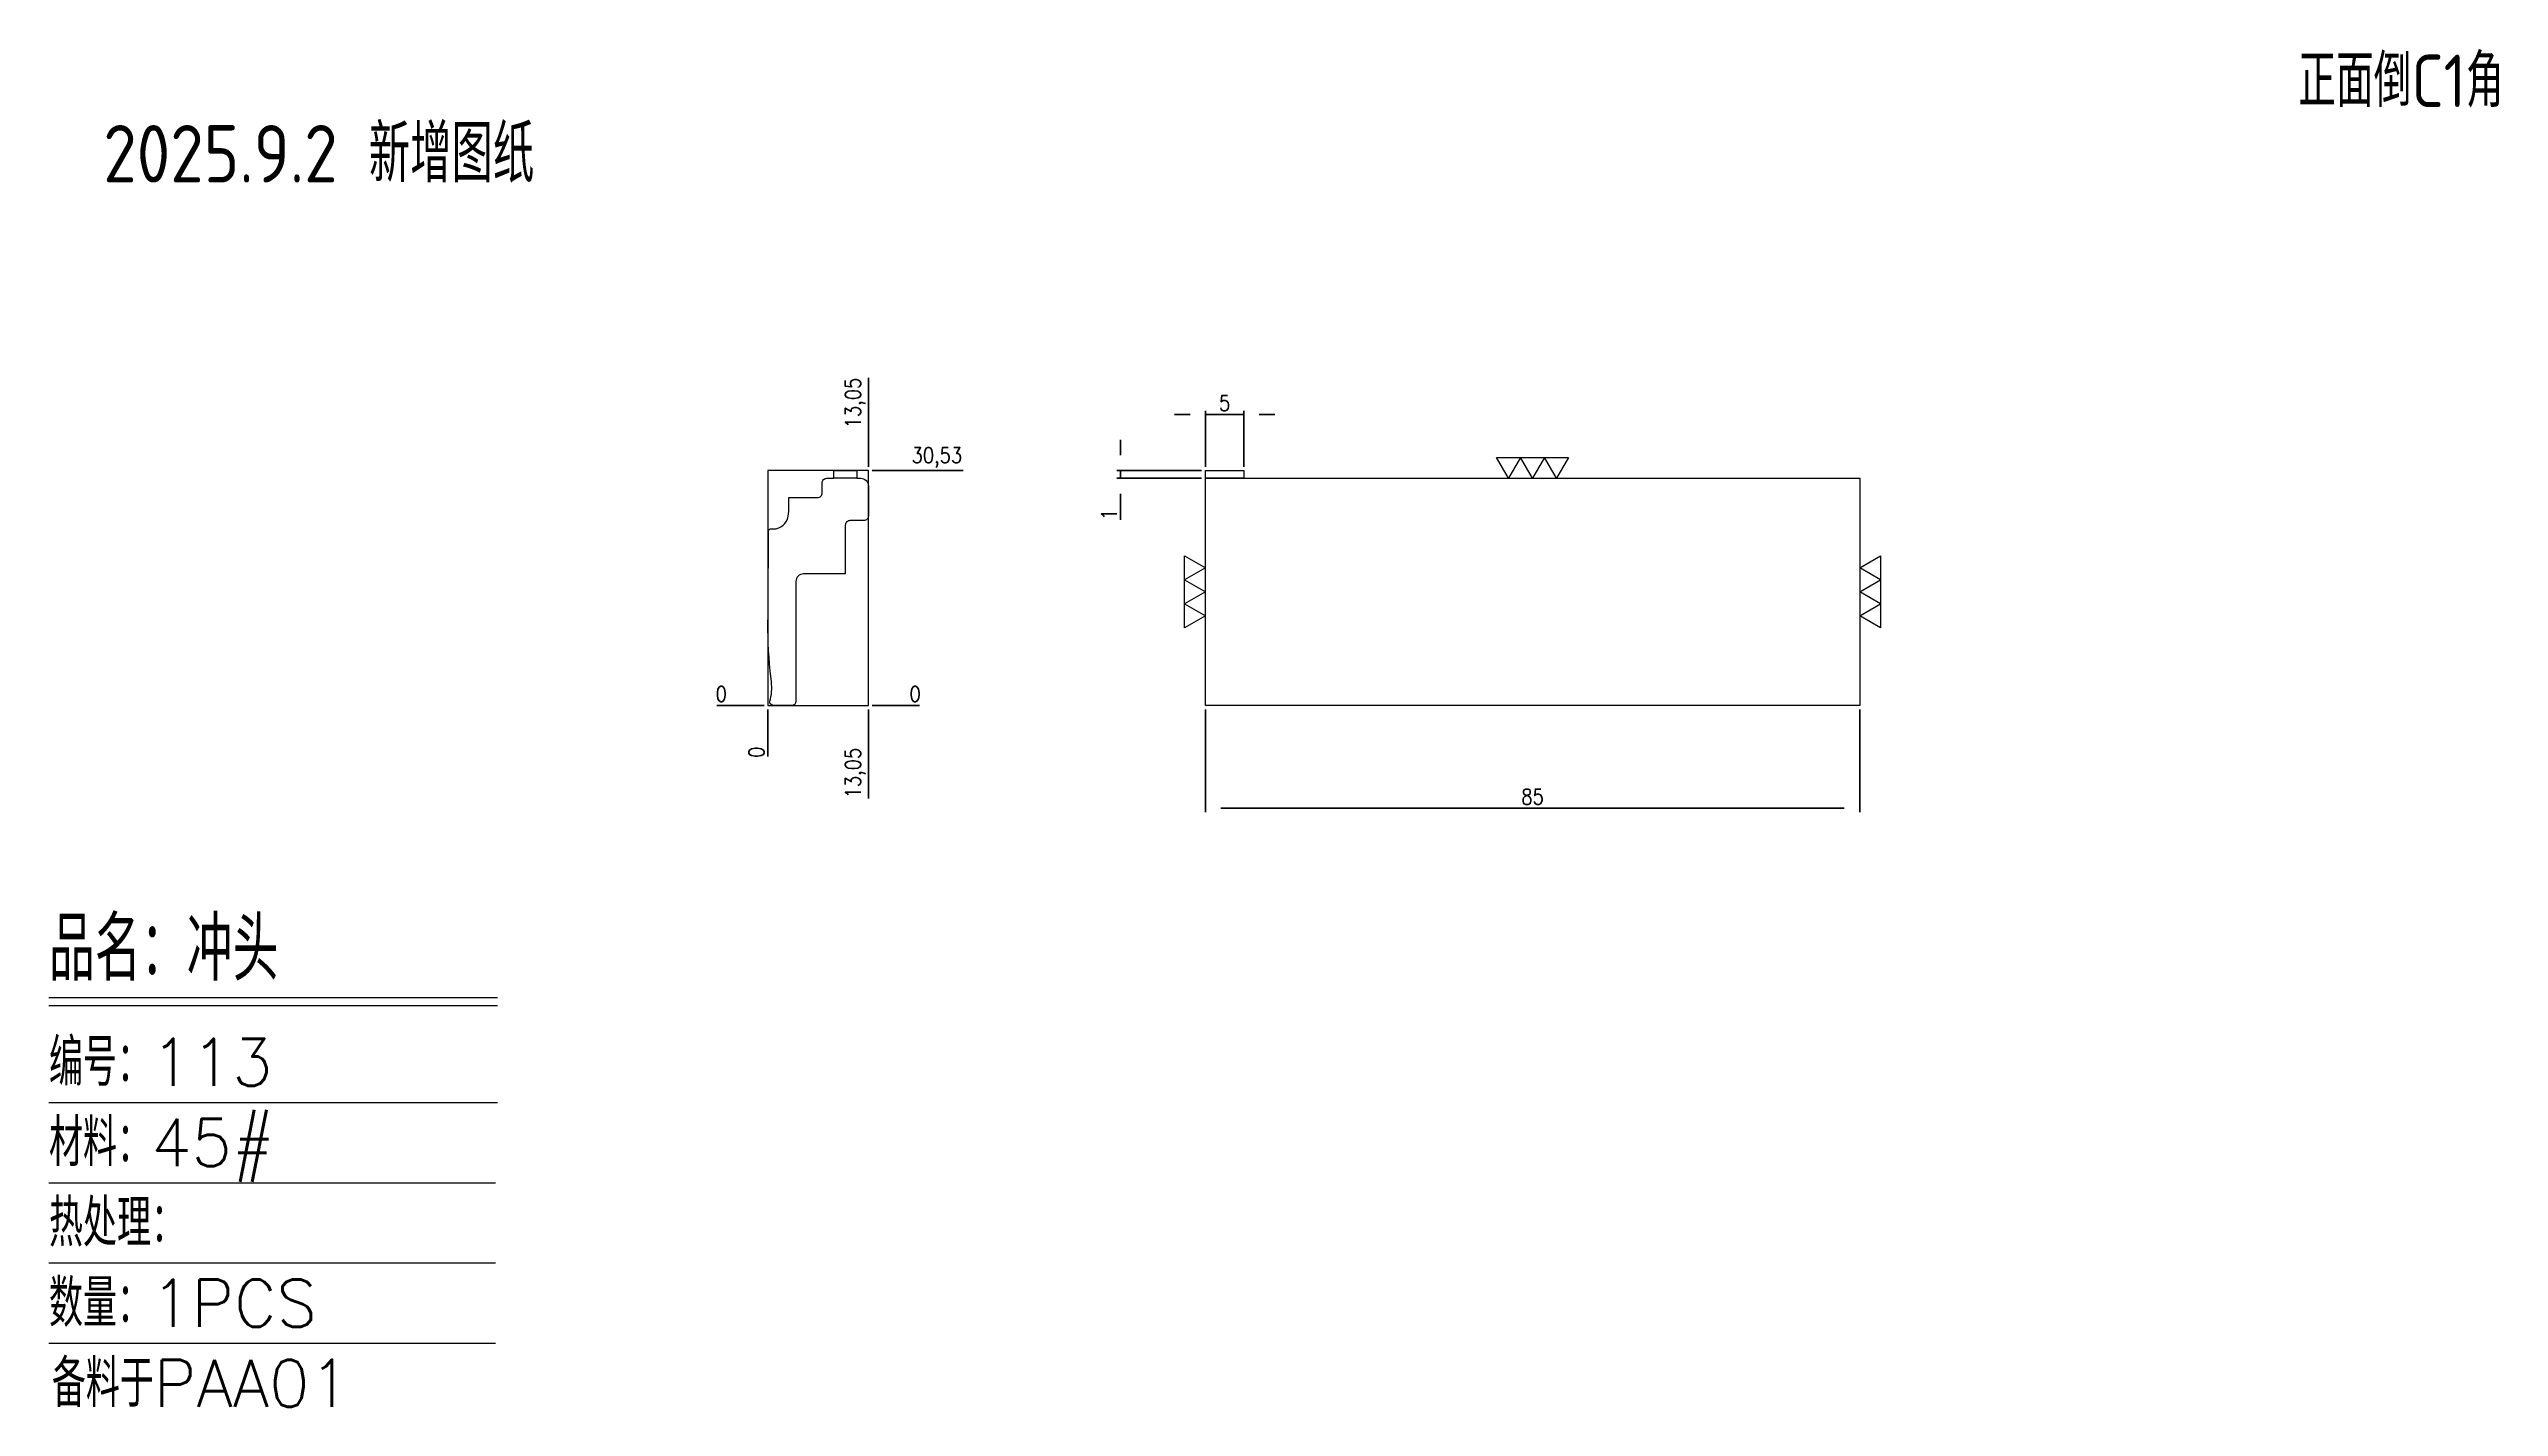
# Model space of a CAD drawing. Header units: millimetres. Extents: x 96236 to 96554, y 12038 to 12215.
import ezdxf
from ezdxf.enums import TextEntityAlignment as Align

# ---------------------------------------------------------------- set-up
doc = ezdxf.new("R2010")
doc.units = ezdxf.units.MM
doc.linetypes.add('DASHED', pattern=[0])
doc.linetypes.add('HIDDEN', pattern=[0])
for name, color, linetype in [('DIM', 4, 'Continuous'), ('PH', 255, 'Continuous'), ('PH_P', 2, 'Continuous'), ('TEXT', 4, 'Continuous')]:
    doc.layers.add(name, color=color, linetype=linetype)
doc.styles.add('chinesef_fs', font='simplex.shx', dxfattribs={"bigfont": 'gbcbig.shx'})
doc.styles.add('gbenor', font='gbenor.shx', dxfattribs={"bigfont": 'gbcbig.shx'})
doc.styles.get("Standard").update_dxf_attribs({"font": 'txt.shx', "width": 0.85, "bigfont": 'ctxt.shx'})
doc.dimstyles.new('T-2-WX', dxfattribs={"dimtxt": 2, "dimasz": 2, "dimexe": 0.5, "dimexo": 0.5, "dimgap": 0.5, "dimtad": 1, "dimtxsty": 'Standard', "dimblk": 'OPEN30', "dimcen": 0, "dimazin": 3, "dimtfac": 1, "dimtmove": 0, "dimatfit": 3, "dimldrblk": 'OPEN30', "dimlwd": -1, "dimlwe": -1})

# ---------------------------------------------------------------- blocks, each defined once
blk = doc.blocks.new('*D7579')
at = {"layer": 'Defpoints', "color": 0}
for p in [(96329.56, 12129.43), (96342.61, 12129.43), (96347.61, 12129.43)]:
    blk.add_point(p, dxfattribs=at)
at = {"layer": 'DIM', "color": 0}
blk.add_line((96343.11, 12129.43), (96349.25, 12129.43), dxfattribs=at)
at = {"layer": 'DIM', "color": 0, "lineweight": 5, "insert": (96348.68, 12130.93), "char_height": 2, "attachment_point": 5}
blk.add_mtext('0', dxfattribs=at)
blk = doc.blocks.new('_Open30')
blk = doc.blocks.new('*D7580')
at = {"layer": 'Defpoints', "color": 0}
for p in [(96342.61, 12159.95), (96347.61, 12159.95), (96329.56, 12129.43)]:
    blk.add_point(p, dxfattribs=at)
at = {"layer": 'DIM', "color": 0}
for p, q in [((96343.11, 12159.95), (96346.61, 12159.95)), ((96346.61, 12159.95), (96343.61, 12159.95)), ((96343.61, 12159.95), (96354.91, 12159.95))]:
    blk.add_line(p, q, dxfattribs=at)
at = {"layer": 'DIM', "color": 0, "lineweight": 5, "insert": (96351.51, 12161.64), "char_height": 2, "attachment_point": 5}
blk.add_mtext('30,53', dxfattribs=at)
blk = doc.blocks.new('*D7581')
at = {"layer": 'Defpoints', "color": 0}
for p in [(96324.56, 12129.43), (96329.56, 12129.43), (96329.56, 12129.43)]:
    blk.add_point(p, dxfattribs=at)
at = {"layer": 'DIM', "color": 0}
blk.add_line((96329.06, 12129.43), (96322.93, 12129.43), dxfattribs=at)
at = {"layer": 'DIM', "color": 0, "lineweight": 5, "insert": (96323.5, 12130.93), "char_height": 2, "attachment_point": 5}
blk.add_mtext('0', dxfattribs=at)
blk = doc.blocks.new('*D7582')
at = {"layer": 'Defpoints', "color": 0}
for p in [(96329.56, 12129.43), (96342.61, 12129.43), (96342.61, 12124.43)]:
    blk.add_point(p, dxfattribs=at)
at = {"layer": 'DIM', "color": 0}
for p, q in [((96342.61, 12128.93), (96342.61, 12125.43)), ((96342.61, 12125.43), (96342.61, 12128.43)), ((96342.61, 12128.43), (96342.61, 12117.37))]:
    blk.add_line(p, q, dxfattribs=at)
at = {"layer": 'DIM', "color": 0, "lineweight": 5, "insert": (96340.92, 12120.65), "char_height": 2, "attachment_point": 5, "rotation": 90}
blk.add_mtext('13,05', dxfattribs=at)
blk = doc.blocks.new('*D7583')
at = {"layer": 'Defpoints', "color": 0}
for p in [(96329.56, 12129.43), (96329.56, 12129.43), (96329.56, 12124.43)]:
    blk.add_point(p, dxfattribs=at)
at = {"layer": 'DIM', "color": 0}
blk.add_line((96329.56, 12128.93), (96329.56, 12122.79), dxfattribs=at)
at = {"layer": 'DIM', "color": 0, "lineweight": 5, "insert": (96328.06, 12123.36), "char_height": 2, "attachment_point": 5, "rotation": 90}
blk.add_mtext('0', dxfattribs=at)
blk = doc.blocks.new('*D7584')
at = {"layer": 'Defpoints', "color": 0}
for p in [(96342.61, 12164.95), (96342.61, 12159.95), (96329.56, 12129.43)]:
    blk.add_point(p, dxfattribs=at)
at = {"layer": 'DIM', "color": 0}
for p, q in [((96342.61, 12160.95), (96342.61, 12172.01)), ((96342.61, 12160.45), (96342.61, 12163.95)), ((96342.61, 12163.95), (96342.61, 12160.95))]:
    blk.add_line(p, q, dxfattribs=at)
at = {"layer": 'DIM', "color": 0, "lineweight": 5, "insert": (96340.92, 12168.73), "char_height": 2, "attachment_point": 5, "rotation": 90}
blk.add_mtext('13,05', dxfattribs=at)
blk = doc.blocks.new('*D7585')
at = {"layer": 'Defpoints', "color": 0}
for p in [(96386.4, 12129.43), (96471.4, 12129.43), (96471.4, 12116.08)]:
    blk.add_point(p, dxfattribs=at)
at = {"layer": 'DIM', "color": 0}
for p, q in [((96386.4, 12128.93), (96386.4, 12115.58)), ((96471.4, 12128.93), (96471.4, 12115.58)), ((96388.4, 12116.08), (96469.4, 12116.08))]:
    blk.add_line(p, q, dxfattribs=at)
at = {"layer": 'DIM', "color": 0, "lineweight": 5, "insert": (96428.9, 12117.58), "char_height": 2, "attachment_point": 5}
blk.add_mtext('85', dxfattribs=at)
blk = doc.blocks.new('*D7586')
at = {"layer": 'Defpoints', "color": 0}
for p in [(96391.4, 12167.22), (96386.4, 12159.95), (96391.4, 12159.95)]:
    blk.add_point(p, dxfattribs=at)
at = {"layer": 'DIM', "color": 0}
for p, q in [((96384.4, 12167.22), (96382.4, 12167.22)), ((96386.4, 12160.45), (96386.4, 12167.72)), ((96386.4, 12167.22), (96391.4, 12167.22)), ((96391.4, 12160.45), (96391.4, 12167.72)), ((96393.4, 12167.22), (96395.4, 12167.22))]:
    blk.add_line(p, q, dxfattribs=at)
at = {"layer": 'DIM', "color": 0, "lineweight": 5, "insert": (96388.9, 12168.72), "char_height": 2, "attachment_point": 5}
blk.add_mtext('5', dxfattribs=at)
blk = doc.blocks.new('*D7587')
at = {"layer": 'Defpoints', "color": 0}
for p in [(96386.4, 12159.95), (96375.38, 12158.95), (96386.4, 12158.95)]:
    blk.add_point(p, dxfattribs=at)
at = {"layer": 'DIM', "color": 0}
for p, q in [((96375.38, 12161.95), (96375.38, 12163.95)), ((96385.9, 12159.95), (96374.88, 12159.95)), ((96375.38, 12159.95), (96375.38, 12158.95)), ((96385.9, 12158.95), (96374.88, 12158.95)), ((96375.38, 12156.95), (96375.38, 12153.55))]:
    blk.add_line(p, q, dxfattribs=at)
at = {"layer": 'DIM', "color": 0, "lineweight": 5, "insert": (96373.88, 12154.25), "char_height": 2, "attachment_point": 5, "rotation": 90}
blk.add_mtext('1', dxfattribs=at)

msp = doc.modelspace()

# ---------------------------------------------------------------- linework, layer by layer
at = {"layer": 'DIM', "color": 4, "linetype": 'Continuous', "lineweight": 5}
for p, q in [((96236.16, 12091.521), (96294.409, 12091.521)), ((96236.16, 12090.447), (96294.409, 12090.447)), ((96236.16, 12077.872), (96294.409, 12077.872)), ((96236.16, 12067.443), (96294.156, 12067.443)), ((96236.16, 12057.015), (96294.156, 12057.015)), ((96236.16, 12046.586), (96294.156, 12046.586))]:
    msp.add_line(p, q, dxfattribs=at)
at = {"layer": 'PH_P', "linetype": 'HIDDEN', "lineweight": 5}
msp.add_line((96341.114, 12158.951), (96338.114, 12158.951), dxfattribs=at)
at = {"layer": 'PH_P', "linetype": 'Continuous', "lineweight": 5}
msp.add_lwpolyline([(96341.114, 12158.951), (96341.614, 12158.951, -0.4142136), (96342.614, 12157.951), (96342.614, 12154.051, -0.4142136), (96342.014, 12153.451), (96340.214, 12153.451, 0.4142136), (96339.614, 12152.851), (96339.614, 12146.534), (96334.192, 12146.534, 0.4137685), (96333.192, 12145.536), (96333.167, 12129.924, -0.419931), (96332.657, 12129.425), (96330.185, 12129.477, -0.4946605), (96329.809, 12129.991, 0.1041993), (96330.012, 12132.514), (96329.854, 12133.937, -0.0285735), (96329.573, 12141.024), (96329.599, 12142.439), (96329.629, 12152.086, -0.4540847), (96329.97, 12152.382, 0.3539759), (96332.088, 12153.661, 0.0860519), (96332.184, 12154.03), (96332.262, 12154.634, 0.0302488), (96332.286, 12154.996), (96332.296, 12156.451), (96336.014, 12156.451, 0.4142136), (96336.614, 12157.051), (96336.614, 12158.351, -0.4142136), (96337.214, 12158.951), (96338.114, 12158.951), (96338.114, 12159.951), (96341.114, 12159.951)], format="xyb", close=True, dxfattribs=at)
for points in [[(96386.4, 12158.951), (96386.4, 12159.951), (96391.4, 12159.951), (96391.4, 12158.951)], [(96386.4, 12158.951), (96471.4, 12158.951), (96471.4, 12129.425), (96386.4, 12129.425)]]:
    msp.add_lwpolyline(points, close=True, dxfattribs=at)
at = {"layer": 'TEXT', "color": 8, "linetype": 'DASHED', "lineweight": 5}
msp.add_lwpolyline([(96329.563, 12129.425), (96342.614, 12129.425), (96342.614, 12159.951), (96329.563, 12159.951)], close=True, dxfattribs=at)
at = {"layer": 'TEXT', "lineweight": 5}
for points in [[(96433.576, 12161.651), (96432.018, 12158.951), (96430.459, 12161.651), (96428.9, 12158.951), (96427.341, 12161.651), (96425.782, 12158.951), (96424.223, 12161.651), (96433.576, 12161.651)], [(96383.7, 12148.865), (96386.4, 12147.306), (96383.7, 12145.747), (96386.4, 12144.188), (96383.7, 12142.629), (96386.4, 12141.071), (96383.7, 12139.512), (96383.7, 12148.865)], [(96474.1, 12139.512), (96471.4, 12141.071), (96474.1, 12142.629), (96471.4, 12144.188), (96474.1, 12145.747), (96471.4, 12147.306), (96474.1, 12148.865), (96474.1, 12139.512)]]:
    msp.add_lwpolyline(points, close=True, dxfattribs=at)

# ---------------------------------------------------------------- texts
at = {"layer": 'DIM', "color": 3, "linetype": 'Continuous', "lineweight": 5, "style": 'chinesef_fs'}
for s, height, p in [('品名：冲头', 8.2814, (96236.16, 12093.668)), ('编号：113', 6.1344, (96236.16, 12080.019)), ('材料：45#', 6.1344, (96236.16, 12069.59)), ('热处理： ', 6.1344, (96236.16, 12059.162)), ('数量：1PCS', 6.1344, (96236.16, 12048.733)), ('备料于PAA01', 6.1344, (96236.533, 12038.305))]:
    msp.add_text(s, height=height, dxfattribs=at).set_placement(p)
at = {"layer": 'PH', "color": 6, "linetype": 'Continuous', "lineweight": 5, "style": 'gbenor'}
msp.add_text('2025.9.2 新增图纸', height=7.46496, dxfattribs=at).set_placement((96271.209, 12201.506), align=Align.MIDDLE)
at = {"layer": 'TEXT', "color": 4, "lineweight": 5, "style": 'gbenor'}
msp.add_text('正面倒C1角', height=6.8134, dxfattribs=at).set_placement((96528.374, 12207.171))

# ---------------------------------------------------------------- dimensions: what is measured, and where the dimension line sits
at = {"layer": 'DIM', "lineweight": 5}
for feature_location, offset, dtype, origin, picture, middle in [((96342.614, 12159.951), (0, 5), 1, (96329.563, 12129.425), '*D7584', (96340.924, 12168.73)), ((96342.614, 12159.951), (5, 0), 0, (96329.563, 12129.425), '*D7580', (96351.514, 12161.642)), ((96329.563178027, 12129.425253616), (-5, 0), 0, (96329.563178027, 12129.425253616), '*D7581', (96323.49651136, 12130.925253616)), ((96342.613705476, 12129.425253616), (5, 0), 0, (96329.563178027, 12129.425253616), '*D7579', (96348.680372143, 12130.925253616)), ((96329.563178027, 12129.425253616), (0, -5), 1, (96329.563178027, 12129.425253616), '*D7583', (96328.063178027, 12123.358586949)), ((96342.614, 12129.425), (0, -5), 1, (96329.563, 12129.425), '*D7582', (96340.924, 12120.647))]:
    dim = msp.add_ordinate_dim(feature_location=feature_location, offset=offset, dtype=dtype, origin=origin, dimstyle='T-2-WX', dxfattribs=at)
    dim.commit()
    dim.dimension.update_dxf_attribs({"geometry": picture, "text_midpoint": middle})
for base, p1, p2, picture, middle in [((96391.4, 12167.222), (96386.4, 12159.951), (96391.4, 12159.951), '*D7586', (96388.9, 12168.722)), ((96471.4, 12116.076), (96386.4, 12129.425), (96471.4, 12129.425), '*D7585', (96428.9, 12117.576))]:
    dim = msp.add_linear_dim(base=base, p1=p1, p2=p2, dimstyle='T-2-WX', dxfattribs=at)
    dim.commit()
    dim.dimension.update_dxf_attribs({"geometry": picture, "text_midpoint": middle})
dim = msp.add_linear_dim(base=(96375.381, 12158.951), p1=(96386.4, 12159.951), p2=(96386.4, 12158.951), angle=90, dimstyle='T-2-WX', dxfattribs=at)
dim.commit()
dim.dimension.update_dxf_attribs({"geometry": '*D7587', "text_midpoint": (96373.881, 12154.249)})

doc.saveas('drawing.dxf')
